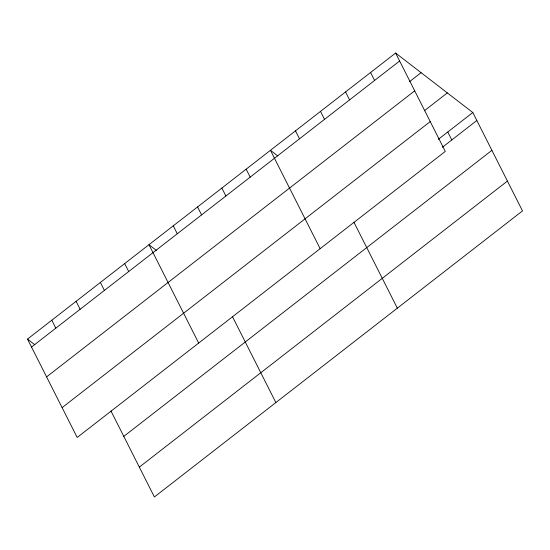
<?xml version="1.0" encoding="UTF-8"?>
<svg xmlns="http://www.w3.org/2000/svg" width="550" height="550" viewBox="0 0 550 550"><rect width="100%" height="100%" fill="white"/><g stroke="black" fill="none" stroke-linecap="round" stroke-linejoin="round"><path stroke-width="0.82" d="M395.608 53.041L445.301 151.408L77.192 437.463L27.5 339.089L395.608 53.041L472.808 112.537L522.5 210.911L154.392 496.959L110.983 411.029M31.522 347.05L399.63 60.995M409.585 81.613L421.087 72.676M46.592 376.888L414.7 90.833M424.332 110.777L447.336 92.902M62.123 407.626L430.231 121.571M438.309 139.349L472.808 112.537M442.331 147.311L476.829 120.498M123.791 436.391L491.899 150.336M139.322 467.129L507.43 181.074M277.826 155.98L270.449 150.294L320.141 248.669M156.351 250.374L148.974 244.695L198.667 343.062M27.5 339.089L34.877 344.774M447.776 131.993L451.797 139.954M370.576 72.49L374.598 80.451M345.544 91.939L349.566 99.901M320.512 111.389L324.534 119.35M353.932 222.234L397.341 308.172M295.481 130.845L299.502 138.806M246.159 169.173L250.174 177.134M221.863 188.052L225.885 196.013M197.567 206.931L201.589 214.892M232.458 316.628L275.866 402.566M173.271 225.809L177.292 233.771M124.678 263.574L128.7 271.535M100.389 282.452L104.404 290.414M76.093 301.331L80.114 309.293M51.796 320.21L55.818 328.171"/></g></svg>
